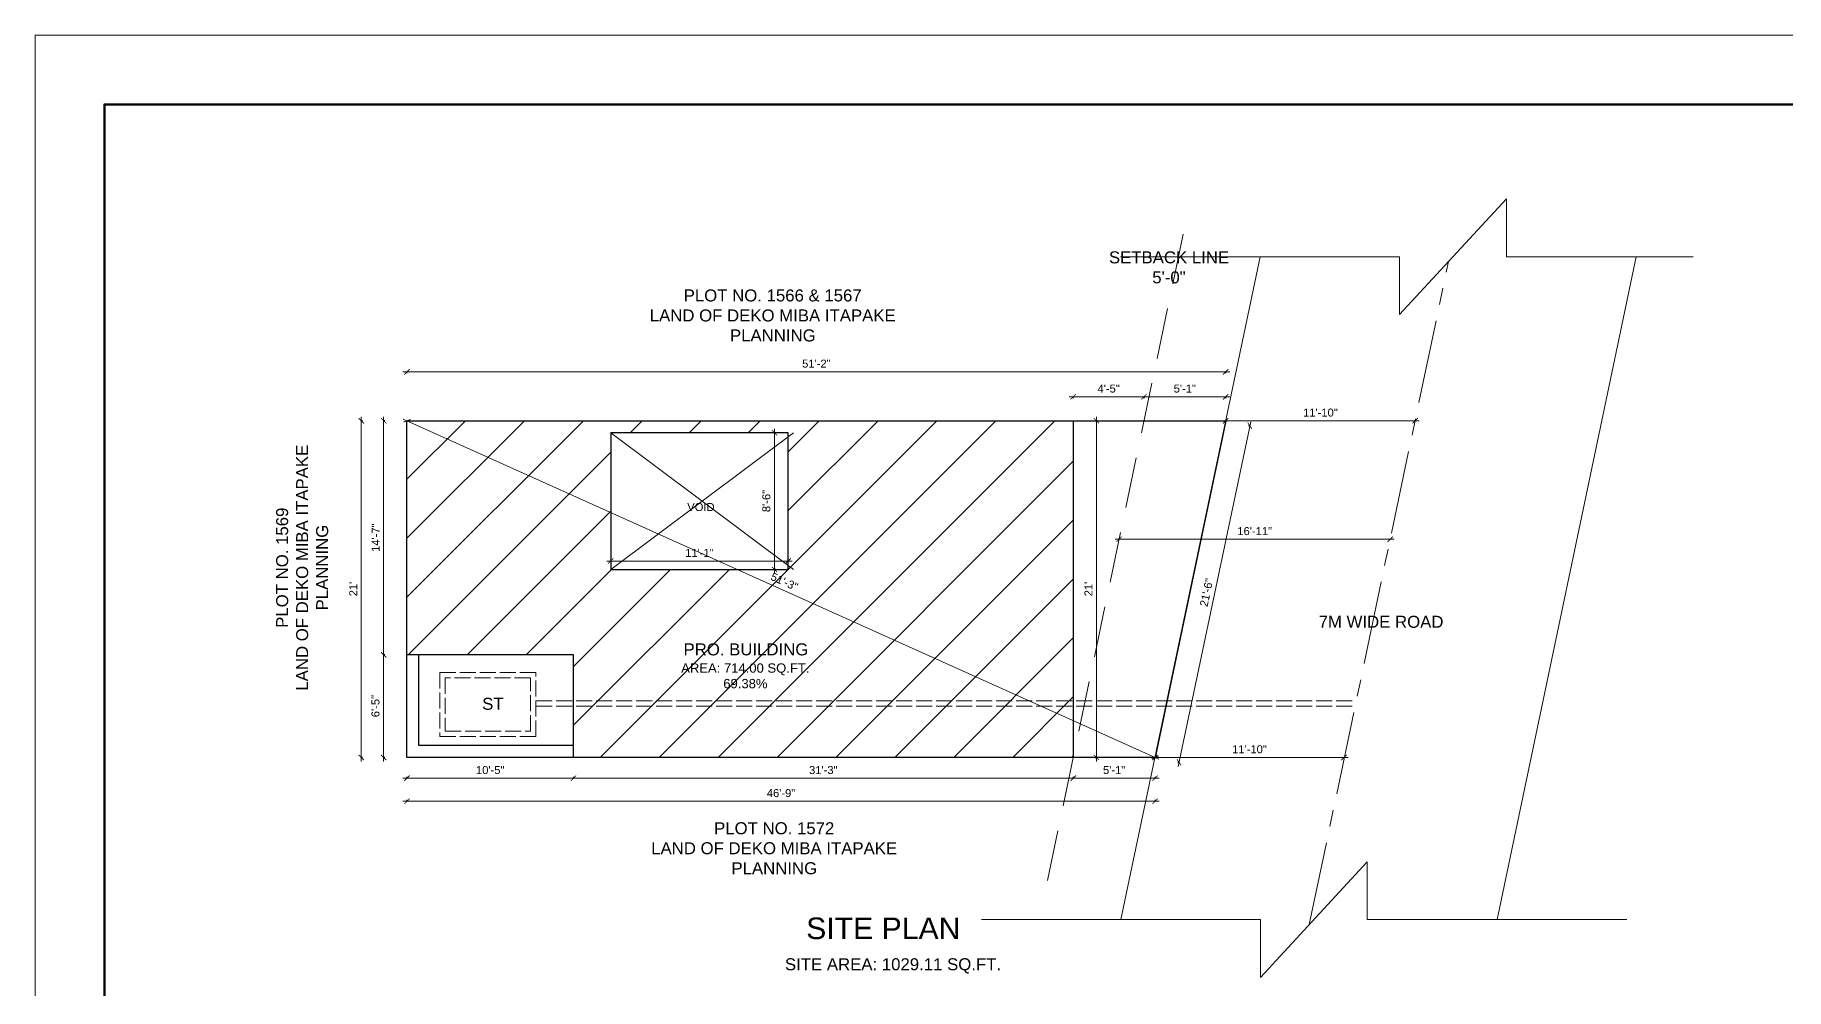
# Model space of a CAD drawing. Header units: inches. Extents: x -12071822 to 12321209, y -1222525 to 1319227.
# Drawn here: x 115797 to 117110, y 37628 to 38344 of the extents above; entities that cross this region are included whole.
import ezdxf

# ---------------------------------------------------------------- set-up
doc = ezdxf.new("R2010")
doc.units = ezdxf.units.IN
doc.header["$MEASUREMENT"] = 0
doc.header["$PDMODE"] = 35
for name, pattern in [('ACAD_ISO02W100', [15, 12, -3]), ('CENTER', [2, 1.25, -0.25, 0.25, -0.25]), ('CONTINU', [0]), ('DASHED', [19.05, 12.7, -6.35])]:
    doc.linetypes.add(name, pattern=pattern)
for name, color, linetype, lineweight in [('BORDER', 7, 'Continuous', 60), ('Break Line', 125, 'CONTINU', 15), ('Centre Line', 7, 'CENTER', 18), ('Dimension', 130, 'Continuous', 9), ('Hatch', 9, 'Continuous', 9), ('Hidden', 254, 'ACAD_ISO02W100', 15), ('rOAD', 40, 'Continuous', 18), ('Setback Line', 2, 'DASHED', 13), ('SITE BOUNDARY', 1, 'Continuous', 30), ('TEXT', 255, 'Continuous', 35), ('Window', 3, 'Continuous', 0), ('Windows', 151, 'Continuous', 15)]:
    doc.layers.add(name, color=color, linetype=linetype, lineweight=lineweight)
doc.styles.get("Standard").update_dxf_attribs({"font": 'arial.ttf'})
doc.dimstyles.get("Standard").update_dxf_attribs({"dimtxt": 6, "dimasz": 4, "dimexe": 0, "dimexo": 6, "dimgap": 3, "dimtad": 1, "dimdec": 0, "dimzin": 0, "dimdsep": 46, "dimlunit": 4, "dimtxsty": 'Standard', "dimblk": 'ARCHTICK', "dimcen": 0.09, "dimdle": 3, "dimclrd": 256, "dimadec": 0, "dimazin": 0, "dimtfac": 1, "dimtdec": 0, "dimtofl": 0, "dimtmove": 0, "dimatfit": 3, "dimfxl": 1, "dimfxlon": 1, "dimtolj": 1, "dimtzin": 0, "dimlwd": -1, "dimarcsym": 0})

# ---------------------------------------------------------------- blocks, each defined once
blk = doc.blocks.new('_ArchTick')
at = {"color": 0, "linetype": 'ByBlock', "const_width": 0.15}
blk.add_lwpolyline([(-0.5, -0.5), (0.5, 0.5)], dxfattribs=at)
blk = doc.blocks.new('*D1546')
at = {"layer": 'Defpoints', "color": 0, "transparency": 16777216}
for p in [(116690, 38072.3), (116628.7, 38054.3), (116690, 38054.3)]:
    blk.add_point(p, dxfattribs=at)
at = {"layer": 'Dimension', "transparency": 16777216}
blk.add_line((116625.7, 38072.3), (116693, 38072.3), dxfattribs=at)
at = {"layer": 'Dimension', "color": 0, "lineweight": -2, "transparency": 16777216}
for p, q in [((116628.7, 38071.3), (116628.7, 38072.3)), ((116690, 38071.3), (116690, 38072.3))]:
    blk.add_line(p, q, dxfattribs=at)
at = {"layer": 'Dimension', "transparency": 16777216, "xscale": 4, "yscale": 4, "zscale": 4, "rotation": 180}
blk.add_blockref('_ArchTick', (116628.7, 38072.3), dxfattribs=at)
at = {"layer": 'Dimension', "transparency": 16777216, "xscale": 4, "yscale": 4, "zscale": 4}
blk.add_blockref('_ArchTick', (116690, 38072.3), dxfattribs=at)
at = {"layer": 'Dimension', "color": 0, "lineweight": -2, "transparency": 16777216, "insert": (116659.3, 38078.4), "char_height": 6, "attachment_point": 5}
blk.add_mtext('\\A1;5\'-1"', dxfattribs=at)
blk = doc.blocks.new('*D1547')
at = {"layer": 'Defpoints', "color": 0, "transparency": 16777216}
for p in [(116575.7, 37801.8), (116637, 37801.8), (116575.7, 37786.2)]:
    blk.add_point(p, dxfattribs=at)
at = {"layer": 'Dimension', "transparency": 16777216}
blk.add_line((116640, 37786.2), (116572.7, 37786.2), dxfattribs=at)
at = {"layer": 'Dimension', "color": 0, "lineweight": -2, "transparency": 16777216}
for p, q in [((116575.7, 37787.2), (116575.7, 37786.2)), ((116637, 37787.2), (116637, 37786.2))]:
    blk.add_line(p, q, dxfattribs=at)
at = {"layer": 'Dimension', "transparency": 16777216, "xscale": 4, "yscale": 4, "zscale": 4, "rotation": 180}
blk.add_blockref('_ArchTick', (116575.7, 37786.2), dxfattribs=at)
at = {"layer": 'Dimension', "transparency": 16777216, "xscale": 4, "yscale": 4, "zscale": 4}
blk.add_blockref('_ArchTick', (116637, 37786.2), dxfattribs=at)
at = {"layer": 'Dimension', "color": 0, "lineweight": -2, "transparency": 16777216, "insert": (116606.3, 37792.3), "char_height": 6, "attachment_point": 5}
blk.add_mtext('\\A1;5\'-1"', dxfattribs=at)
blk = doc.blocks.new('*D1548')
at = {"layer": 'Defpoints', "color": 0, "transparency": 16777216}
for p in [(116200.8, 37801.8), (116575.7, 37801.8), (116200.8, 37786.2)]:
    blk.add_point(p, dxfattribs=at)
at = {"layer": 'Dimension', "transparency": 16777216}
blk.add_line((116578.7, 37786.2), (116197.8, 37786.2), dxfattribs=at)
at = {"layer": 'Dimension', "color": 0, "lineweight": -2, "transparency": 16777216}
for p, q in [((116200.8, 37787.2), (116200.8, 37786.2)), ((116575.7, 37787.2), (116575.7, 37786.2))]:
    blk.add_line(p, q, dxfattribs=at)
at = {"layer": 'Dimension', "transparency": 16777216, "xscale": 4, "yscale": 4, "zscale": 4, "rotation": 180}
blk.add_blockref('_ArchTick', (116200.8, 37786.2), dxfattribs=at)
at = {"layer": 'Dimension', "transparency": 16777216, "xscale": 4, "yscale": 4, "zscale": 4}
blk.add_blockref('_ArchTick', (116575.7, 37786.2), dxfattribs=at)
at = {"layer": 'Dimension', "color": 0, "lineweight": -2, "transparency": 16777216, "insert": (116388.2, 37792.3), "char_height": 6, "attachment_point": 5}
blk.add_mtext('\\A1;31\'-3"', dxfattribs=at)
blk = doc.blocks.new('*D1549')
at = {"layer": 'Defpoints', "color": 0, "transparency": 16777216}
for p in [(116076, 37801.8), (116200.8, 37801.8), (116076, 37786.2)]:
    blk.add_point(p, dxfattribs=at)
at = {"layer": 'Windows', "transparency": 16777216}
blk.add_line((116203.8, 37786.2), (116073, 37786.2), dxfattribs=at)
at = {"layer": 'Windows', "color": 0, "lineweight": -2, "transparency": 16777216}
for p, q in [((116076, 37787.2), (116076, 37786.2)), ((116200.8, 37787.2), (116200.8, 37786.2))]:
    blk.add_line(p, q, dxfattribs=at)
at = {"layer": 'Windows', "transparency": 16777216, "xscale": 4, "yscale": 4, "zscale": 4, "rotation": 180}
blk.add_blockref('_ArchTick', (116076, 37786.2), dxfattribs=at)
at = {"layer": 'Windows', "transparency": 16777216, "xscale": 4, "yscale": 4, "zscale": 4}
blk.add_blockref('_ArchTick', (116200.8, 37786.2), dxfattribs=at)
at = {"layer": 'Windows', "color": 0, "lineweight": -2, "transparency": 16777216, "insert": (116138.4, 37792.3), "char_height": 6, "attachment_point": 5}
blk.add_mtext('\\A1;10\'-5"', dxfattribs=at)
blk = doc.blocks.new('*D1550')
at = {"layer": 'Defpoints', "color": 0, "transparency": 16777216}
for p in [(116076, 38054.3), (116076, 38054.3), (116637, 37801.8)]:
    blk.add_point(p, dxfattribs=at)
at = {"layer": 'Dimension', "transparency": 16777216}
blk.add_line((116639.7, 37800.6), (116073.2, 38055.6), dxfattribs=at)
at = {"layer": 'Dimension', "transparency": 16777216, "xscale": 4, "yscale": 4, "zscale": 4}
for p, rotation in [((116076, 38054.3), 155.7682148138316), ((116637, 37801.8), 335.7682148138316)]:
    blk.add_blockref('_ArchTick', p, dxfattribs=dict(at, rotation=rotation))
at = {"layer": 'Dimension', "color": 0, "lineweight": -2, "transparency": 16777216, "insert": (116359, 37933.6), "char_height": 6, "attachment_point": 5, "rotation": 335.7682}
blk.add_mtext('\\A1;51\'-3"', dxfattribs=at)
blk = doc.blocks.new('*D1551')
at = {"layer": 'Defpoints', "color": 0, "transparency": 16777216}
for p in [(116076, 38054.3), (116058.5, 37878.8), (116076, 37878.8)]:
    blk.add_point(p, dxfattribs=at)
at = {"layer": 'Dimension', "transparency": 16777216}
blk.add_line((116058.5, 38057.3), (116058.5, 37875.8), dxfattribs=at)
at = {"layer": 'Dimension', "color": 0, "lineweight": -2, "transparency": 16777216}
for p, q in [((116059.5, 38054.3), (116058.5, 38054.3)), ((116059.5, 37878.8), (116058.5, 37878.8))]:
    blk.add_line(p, q, dxfattribs=at)
at = {"layer": 'Dimension', "transparency": 16777216, "xscale": 4, "yscale": 4, "zscale": 4}
for p, rotation in [((116058.5, 38054.3), 90), ((116058.5, 37878.8), 270)]:
    blk.add_blockref('_ArchTick', p, dxfattribs=dict(at, rotation=rotation))
at = {"layer": 'Dimension', "color": 0, "lineweight": -2, "transparency": 16777216, "insert": (116052.5, 37966.6), "char_height": 6, "attachment_point": 5, "rotation": 90}
blk.add_mtext('\\A1;14\'-7"', dxfattribs=at)
blk = doc.blocks.new('*D1552')
at = {"layer": 'Defpoints', "color": 0, "transparency": 16777216}
for p in [(116690, 38054.3), (116637, 37801.8), (116655, 37798.1)]:
    blk.add_point(p, dxfattribs=at)
at = {"layer": 'Dimension', "transparency": 16777216}
blk.add_line((116708.7, 38053.5), (116654.4, 37795.1), dxfattribs=at)
at = {"layer": 'Dimension', "color": 0, "lineweight": -2, "transparency": 16777216}
for p, q in [((116707.1, 38050.8), (116708, 38050.6)), ((116654.1, 37798.3), (116655, 37798.1))]:
    blk.add_line(p, q, dxfattribs=at)
at = {"layer": 'Dimension', "transparency": 16777216, "xscale": 4, "yscale": 4, "zscale": 4}
for p, rotation in [((116708, 38050.6), 78.14558705719465), ((116655, 37798.1), 258.1455870571946)]:
    blk.add_blockref('_ArchTick', p, dxfattribs=dict(at, rotation=rotation))
at = {"layer": 'Dimension', "color": 0, "lineweight": -2, "transparency": 16777216, "insert": (116675.6, 37925.5), "char_height": 6, "attachment_point": 5, "rotation": 78.1456}
blk.add_mtext('\\A1;21\'-6"', dxfattribs=at)
blk = doc.blocks.new('*D1553')
at = {"layer": 'Defpoints', "color": 0, "transparency": 16777216}
for p in [(116690, 38091), (116076, 38054.3), (116690, 38054.3)]:
    blk.add_point(p, dxfattribs=at)
at = {"layer": 'Dimension', "transparency": 16777216}
blk.add_line((116073, 38091), (116693, 38091), dxfattribs=at)
at = {"layer": 'Dimension', "color": 0, "lineweight": -2, "transparency": 16777216}
for p, q in [((116076, 38090), (116076, 38091)), ((116690, 38090), (116690, 38091))]:
    blk.add_line(p, q, dxfattribs=at)
at = {"layer": 'Dimension', "transparency": 16777216, "xscale": 4, "yscale": 4, "zscale": 4, "rotation": 180}
blk.add_blockref('_ArchTick', (116076, 38091), dxfattribs=at)
at = {"layer": 'Dimension', "transparency": 16777216, "xscale": 4, "yscale": 4, "zscale": 4}
blk.add_blockref('_ArchTick', (116690, 38091), dxfattribs=at)
at = {"layer": 'Dimension', "color": 0, "lineweight": -2, "transparency": 16777216, "insert": (116383, 38097.1), "char_height": 6, "attachment_point": 5}
blk.add_mtext('\\A1;51\'-2"', dxfattribs=at)
blk = doc.blocks.new('*D1554')
at = {"layer": 'Defpoints', "color": 0, "transparency": 16777216}
for p in [(116076, 37801.8), (116637, 37801.8), (116637, 37768.9)]:
    blk.add_point(p, dxfattribs=at)
at = {"layer": 'Dimension', "transparency": 16777216}
blk.add_line((116073, 37768.9), (116640, 37768.9), dxfattribs=at)
at = {"layer": 'Dimension', "color": 0, "lineweight": -2, "transparency": 16777216}
for p, q in [((116076, 37769.9), (116076, 37768.9)), ((116637, 37769.9), (116637, 37768.9))]:
    blk.add_line(p, q, dxfattribs=at)
at = {"layer": 'Dimension', "transparency": 16777216, "xscale": 4, "yscale": 4, "zscale": 4, "rotation": 180}
blk.add_blockref('_ArchTick', (116076, 37768.9), dxfattribs=at)
at = {"layer": 'Dimension', "transparency": 16777216, "xscale": 4, "yscale": 4, "zscale": 4}
blk.add_blockref('_ArchTick', (116637, 37768.9), dxfattribs=at)
at = {"layer": 'Dimension', "color": 0, "lineweight": -2, "transparency": 16777216, "insert": (116356.5, 37775), "char_height": 6, "attachment_point": 5}
blk.add_mtext('\\A1;46\'-9"', dxfattribs=at)
blk = doc.blocks.new('*D1618')
at = {"layer": 'Defpoints', "color": 0, "transparency": 16777216}
for p in [(116610, 37965.4), (116610, 37965.4), (116813.3, 37965.4)]:
    blk.add_point(p, dxfattribs=at)
at = {"layer": 'Dimension', "transparency": 16777216}
blk.add_line((116816.3, 37965.4), (116607, 37965.4), dxfattribs=at)
at = {"layer": 'Dimension', "transparency": 16777216, "xscale": 4, "yscale": 4, "zscale": 4, "rotation": 180}
blk.add_blockref('_ArchTick', (116610, 37965.4), dxfattribs=at)
at = {"layer": 'Dimension', "transparency": 16777216, "xscale": 4, "yscale": 4, "zscale": 4}
blk.add_blockref('_ArchTick', (116813.3, 37965.4), dxfattribs=at)
at = {"layer": 'Dimension', "color": 0, "lineweight": -2, "transparency": 16777216, "insert": (116711.7, 37971.5), "char_height": 6, "attachment_point": 5}
blk.add_mtext('\\A1;16\'-11"', dxfattribs=at)
blk = doc.blocks.new('*D1555')
at = {"layer": 'Defpoints', "color": 0, "transparency": 16777216}
for p in [(116575.7, 38072.3), (116575.7, 38054.3), (116628.7, 38054.3)]:
    blk.add_point(p, dxfattribs=at)
at = {"layer": 'Dimension', "transparency": 16777216}
blk.add_line((116631.7, 38072.3), (116572.7, 38072.3), dxfattribs=at)
at = {"layer": 'Dimension', "color": 0, "lineweight": -2, "transparency": 16777216}
for p, q in [((116575.7, 38071.3), (116575.7, 38072.3)), ((116628.7, 38071.3), (116628.7, 38072.3))]:
    blk.add_line(p, q, dxfattribs=at)
at = {"layer": 'Dimension', "transparency": 16777216, "xscale": 4, "yscale": 4, "zscale": 4, "rotation": 180}
blk.add_blockref('_ArchTick', (116575.7, 38072.3), dxfattribs=at)
at = {"layer": 'Dimension', "transparency": 16777216, "xscale": 4, "yscale": 4, "zscale": 4}
blk.add_blockref('_ArchTick', (116628.7, 38072.3), dxfattribs=at)
at = {"layer": 'Dimension', "color": 0, "lineweight": -2, "transparency": 16777216, "insert": (116602.2, 38078.4), "char_height": 6, "attachment_point": 5}
blk.add_mtext('\\A1;4\'-5"', dxfattribs=at)
blk = doc.blocks.new('*D1619')
at = {"layer": 'Defpoints', "color": 0, "transparency": 16777216}
for p in [(116637, 37801.8), (116778.7, 37801.8), (116778.7, 37800.4)]:
    blk.add_point(p, dxfattribs=at)
at = {"layer": 'Dimension', "transparency": 16777216}
blk.add_line((116634, 37801.8), (116781.7, 37801.8), dxfattribs=at)
at = {"layer": 'Dimension', "transparency": 16777216, "xscale": 4, "yscale": 4, "zscale": 4, "rotation": 180}
blk.add_blockref('_ArchTick', (116637, 37801.8), dxfattribs=at)
at = {"layer": 'Dimension', "transparency": 16777216, "xscale": 4, "yscale": 4, "zscale": 4}
blk.add_blockref('_ArchTick', (116778.7, 37801.8), dxfattribs=at)
at = {"layer": 'Dimension', "color": 0, "lineweight": -2, "transparency": 16777216, "insert": (116707.8, 37807.9), "char_height": 6, "attachment_point": 5}
blk.add_mtext('\\A1;11\'-10"', dxfattribs=at)
blk = doc.blocks.new('*D1556')
at = {"layer": 'Defpoints', "color": 0, "transparency": 16777216}
for p in [(116690, 38054.3), (116832, 38054.3), (116832, 38054.3)]:
    blk.add_point(p, dxfattribs=at)
at = {"layer": 'Dimension', "transparency": 16777216}
blk.add_line((116687, 38054.3), (116835, 38054.3), dxfattribs=at)
at = {"layer": 'Dimension', "transparency": 16777216, "xscale": 4, "yscale": 4, "zscale": 4, "rotation": 180}
blk.add_blockref('_ArchTick', (116690, 38054.3), dxfattribs=at)
at = {"layer": 'Dimension', "transparency": 16777216, "xscale": 4, "yscale": 4, "zscale": 4}
blk.add_blockref('_ArchTick', (116832, 38054.3), dxfattribs=at)
at = {"layer": 'Dimension', "color": 0, "lineweight": -2, "transparency": 16777216, "insert": (116761, 38060.4), "char_height": 6, "attachment_point": 5}
blk.add_mtext('\\A1;11\'-10"', dxfattribs=at)
blk = doc.blocks.new('*D1768')
at = {"layer": 'Defpoints', "color": 0, "transparency": 16777216}
for p in [(116361.8, 37949.1), (116228.8, 37942.8), (116361.8, 37942.8)]:
    blk.add_point(p, dxfattribs=at)
at = {"layer": 'Dimension', "transparency": 16777216}
blk.add_line((116225.8, 37949.1), (116364.8, 37949.1), dxfattribs=at)
at = {"layer": 'Dimension', "color": 0, "lineweight": -2, "transparency": 16777216}
for p, q in [((116228.8, 37948.8), (116228.8, 37949.1)), ((116361.8, 37948.8), (116361.8, 37949.1))]:
    blk.add_line(p, q, dxfattribs=at)
at = {"layer": 'Dimension', "transparency": 16777216, "xscale": 4, "yscale": 4, "zscale": 4, "rotation": 180}
blk.add_blockref('_ArchTick', (116228.8, 37949.1), dxfattribs=at)
at = {"layer": 'Dimension', "transparency": 16777216, "xscale": 4, "yscale": 4, "zscale": 4}
blk.add_blockref('_ArchTick', (116361.8, 37949.1), dxfattribs=at)
at = {"layer": 'Dimension', "color": 0, "lineweight": -2, "transparency": 16777216, "insert": (116295.3, 37955.2), "char_height": 6, "attachment_point": 5}
blk.add_mtext('\\A1;11\'-1"', dxfattribs=at)
blk = doc.blocks.new('*D1769')
at = {"layer": 'Defpoints', "color": 0, "transparency": 16777216}
for p in [(116361.8, 38045.3), (116351.5, 37942.8), (116361.8, 37942.8)]:
    blk.add_point(p, dxfattribs=at)
at = {"layer": 'Dimension', "transparency": 16777216}
blk.add_line((116351.5, 38048.3), (116351.5, 37939.8), dxfattribs=at)
at = {"layer": 'Dimension', "color": 0, "lineweight": -2, "transparency": 16777216}
for p, q in [((116352.5, 38045.3), (116351.5, 38045.3)), ((116352.5, 37942.8), (116351.5, 37942.8))]:
    blk.add_line(p, q, dxfattribs=at)
at = {"layer": 'Dimension', "transparency": 16777216, "xscale": 4, "yscale": 4, "zscale": 4}
for p, rotation in [((116351.5, 38045.3), 90), ((116351.5, 37942.8), 270)]:
    blk.add_blockref('_ArchTick', p, dxfattribs=dict(at, rotation=rotation))
at = {"layer": 'Dimension', "color": 0, "lineweight": -2, "transparency": 16777216, "insert": (116345.5, 37994.1), "char_height": 6, "attachment_point": 5, "rotation": 90}
blk.add_mtext('\\A1;8\'-6"', dxfattribs=at)
blk = doc.blocks.new('*D1607')
at = {"layer": 'Defpoints', "color": 0, "transparency": 16777216}
for p in [(116076, 37878.8), (116058.5, 37801.8), (116076, 37801.8)]:
    blk.add_point(p, dxfattribs=at)
at = {"layer": 'Dimension', "transparency": 16777216}
blk.add_line((116058.5, 37881.8), (116058.5, 37798.8), dxfattribs=at)
at = {"layer": 'Dimension', "color": 0, "lineweight": -2, "transparency": 16777216}
for p, q in [((116059.5, 37878.8), (116058.5, 37878.8)), ((116059.5, 37801.8), (116058.5, 37801.8))]:
    blk.add_line(p, q, dxfattribs=at)
at = {"layer": 'Dimension', "transparency": 16777216, "xscale": 4, "yscale": 4, "zscale": 4}
for p, rotation in [((116058.5, 37878.8), 90), ((116058.5, 37801.8), 270)]:
    blk.add_blockref('_ArchTick', p, dxfattribs=dict(at, rotation=rotation))
at = {"layer": 'Dimension', "color": 0, "transparency": 16777216, "insert": (116052.4, 37840.3), "char_height": 6, "attachment_point": 5, "rotation": 90}
blk.add_mtext('\\A1;6\'-5"', dxfattribs=at)
blk = doc.blocks.new('*D1608')
at = {"layer": 'Defpoints', "color": 0, "transparency": 16777216}
for p in [(116076, 38054.3), (116041.7, 37801.8), (116076, 37801.8)]:
    blk.add_point(p, dxfattribs=at)
at = {"layer": 'Windows', "transparency": 16777216}
blk.add_line((116041.7, 38057.3), (116041.7, 37798.8), dxfattribs=at)
at = {"layer": 'Windows', "color": 0, "lineweight": -2, "transparency": 16777216}
for p, q in [((116042.7, 38054.3), (116041.7, 38054.3)), ((116042.7, 37801.8), (116041.7, 37801.8))]:
    blk.add_line(p, q, dxfattribs=at)
at = {"layer": 'Windows', "transparency": 16777216, "xscale": 4, "yscale": 4, "zscale": 4}
for p, rotation in [((116041.7, 38054.3), 90), ((116041.7, 37801.8), 270)]:
    blk.add_blockref('_ArchTick', p, dxfattribs=dict(at, rotation=rotation))
at = {"layer": 'Windows', "color": 0, "transparency": 16777216, "insert": (116035.7, 37928.1), "char_height": 6, "attachment_point": 5, "rotation": 90}
blk.add_mtext("\\A1;21'", dxfattribs=at)
blk = doc.blocks.new('*D1770')
at = {"layer": 'Defpoints', "color": 0, "transparency": 16777216}
for p in [(116575.7, 38054.3), (116575.7, 37801.8), (116593, 37801.8)]:
    blk.add_point(p, dxfattribs=at)
at = {"layer": 'Dimension', "color": 0, "lineweight": -2, "transparency": 16777216}
for p, q in [((116592, 38054.3), (116593, 38054.3)), ((116592, 37801.8), (116593, 37801.8))]:
    blk.add_line(p, q, dxfattribs=at)
at = {"layer": 'Dimension', "transparency": 16777216}
blk.add_line((116593, 38057.3), (116593, 37798.8), dxfattribs=at)
at = {"layer": 'Dimension', "transparency": 16777216, "xscale": 4, "yscale": 4, "zscale": 4}
for p, rotation in [((116593, 38054.3), 90), ((116593, 37801.8), 270)]:
    blk.add_blockref('_ArchTick', p, dxfattribs=dict(at, rotation=rotation))
at = {"layer": 'Dimension', "color": 0, "lineweight": -2, "transparency": 16777216, "insert": (116587, 37928.1), "char_height": 6, "attachment_point": 5, "rotation": 90}
blk.add_mtext("\\A1;21'", dxfattribs=at)

msp = doc.modelspace()

# ---------------------------------------------------------------- hatches: boundary and pattern name
at = {"layer": 'Hatch'}
h = msp.add_hatch(dxfattribs=at)
h.set_pattern_fill('ANSI31', color=256, scale=250)
h.set_pattern_definition([(45, (-7185.025, 0), (-22.097087, 22.097087), [])])
h.paths.add_polyline_path([(116575.65, 38054.35), (116575.65, 37801.85), (116200.78, 37801.85), (116200.78, 37878.85), (116075.96, 37878.85), (116075.96, 38054.35)])
h.paths.add_polyline_path([(116279.36, 37848.28), (116380.08, 37848.28), (116380.08, 37891.81), (116279.36, 37891.81)], flags=24)
h.paths.add_polyline_path([(116284.64, 37983.33), (116308.13, 37983.33), (116308.13, 37995.7), (116284.64, 37995.7)], flags=8)
h.paths.add_polyline_path([(116361.78, 38045.35), (116228.78, 38045.35), (116228.78, 37942.85), (116361.78, 37942.85)], flags=16)

# ---------------------------------------------------------------- linework, layer by layer
at = {"layer": 'BORDER'}
msp.add_lwpolyline([(118911.89, 38291.59), (118911.89, 36200.74), (115849.06, 36200.74), (115849.06, 38291.59)], close=True, dxfattribs=at)
at = {"layer": 'Break Line'}
for p, q in [((116820.4, 38134), (116900.46, 38220.7)), ((116900.46, 38177.35), (116900.46, 38220.7)), ((116820.4, 38177.35), (116611.17, 38177.35)), ((116820.4, 38177.35), (116820.4, 38134)), ((117040.49, 38177.35), (116900.46, 38177.35)), ((116716.04, 37636.82), (116796.1, 37723.52)), ((116796.1, 37680.17), (116796.1, 37723.52)), ((116716.04, 37680.17), (116506.81, 37680.17)), ((116716.04, 37680.17), (116716.04, 37636.82)), ((116990.78, 37680.17), (116796.1, 37680.17))]:
    msp.add_line(p, q, dxfattribs=at)
at = {"layer": 'Centre Line', "ltscale": 50}
msp.add_line((116752.68, 37676.51), (116857.04, 38173.68), dxfattribs=at)
at = {"layer": 'Hidden'}
for p, q in [((116172.9, 37844.23), (116787.89, 37844.23)), ((116172.9, 37840.23), (116787.05, 37840.23))]:
    msp.add_line(p, q, dxfattribs=at)
for points in [[(116172.54, 37817.38), (116172.54, 37865.38), (116100.54, 37865.38), (116100.54, 37817.38)], [(116168.54, 37821.38), (116168.54, 37861.38), (116104.54, 37861.38), (116104.54, 37821.38)]]:
    msp.add_lwpolyline(points, close=True, dxfattribs=at)
at = {"layer": 'rOAD'}
for p, q in [((116611.42, 37680.17), (116715.78, 38177.35)), ((116893.44, 37680.17), (116997.79, 38177.35))]:
    msp.add_line(p, q, dxfattribs=at)
at = {"layer": 'Setback Line', "ltscale": 3}
msp.add_line((116556.28, 37709.57), (116658.78, 38197.86), dxfattribs=at)
at = {"layer": 'SITE BOUNDARY'}
for p, q in [((116075.96, 37878.85), (116075.96, 38054.35)), ((116075.96, 38054.35), (116689.96, 38054.35)), ((116689.96, 38054.35), (116636.96, 37801.85)), ((116075.96, 37801.85), (116075.96, 37878.85)), ((116084.96, 37810.85), (116084.96, 37878.85)), ((116200.78, 37810.85), (116084.96, 37810.85)), ((116200.78, 37801.85), (116075.96, 37801.85)), ((116636.96, 37801.85), (116200.78, 37801.85))]:
    msp.add_line(p, q, dxfattribs=at)
for points in [[(116575.65, 38054.35), (116575.65, 37801.85), (116200.78, 37801.85), (116200.78, 37878.85), (116075.96, 37878.85), (116075.96, 38054.35)], [(116361.78, 38045.35), (116228.78, 38045.35), (116228.78, 37942.85), (116361.78, 37942.85)]]:
    msp.add_lwpolyline(points, close=True, dxfattribs=at)
at = {"layer": 'Window'}
msp.add_lwpolyline([(118963.89, 38343.59), (118963.89, 36148.74), (115797.06, 36148.74), (115797.06, 38343.59)], close=True, dxfattribs=at)
at = {"layer": 'Windows'}
for p, q in [((116365.78, 38045.35), (116228.78, 37942.85)), ((116228.78, 38045.35), (116365.78, 37942.85))]:
    msp.add_line(p, q, dxfattribs=at)

# ---------------------------------------------------------------- texts
at = {"layer": 'TEXT'}
for s, width, gutter_width, heights, insert, char_height, attachment_point in [('\\pi18.73171;SETBACK LINE\\P\\pi51.21705;5\'-0"', 126.3584, 1.5, [0], (116583.67, 38181.35), 9, 1), ('\\pi38.51127;PLOT NO. 1566 & 1567\\P\\pi13.06141;LAND OF DEKO MIBA ITAPAKE \\P\\pi73.22512;PLANNING', 208.9714, 1.5, [52.56], (116245, 38152.78), 9, 1), ('\\pi32.11468;VOID', 84.2389, 1, [0], (116254.06, 37986.51), 6, 7), ('7M WIDE ROAD', 126.3584, 1.5, [0], (116759.67, 37908.03), 9, 1), ('\\pi101.09982;PRO. BUILDING\\P\\pi99.3548;{\\H0.77778x;AREA: 714.00 SQ.FT.\\P\\pi130.93129;69.38%}', 294.0598, 2.7, [45.45], (116182.27, 37887.34), 9, 1), ('ST', 23.0959, 1.5, [12.05], (116132.37, 37846.52), 9, 1), ('\\pi60.22853;PLOT NO. 1572\\P\\pi13.06141;LAND OF DEKO MIBA ITAPAKE \\P\\pi73.22512;PLANNING', 208.9714, 1.5, [52.56], (116246.08, 37753.19), 9, 1), ('\\pi90.61169;SITE PLAN', 294.0598, 2.7, [45.45], (116284.74, 37681.74), 16.2, 1), ('\\pi184.4243;SITE AREA: 1029.11 SQ.FT.', 529.3077, 4.86, [81.82], (116175.02, 37651.18), 9, 1)]:
    msp.add_mtext_dynamic_manual_height_columns(s, width=width, gutter_width=gutter_width, heights=heights, dxfattribs=dict(at, insert=insert, char_height=char_height, attachment_point=attachment_point))
at = {"layer": 'TEXT', "insert": (115977.87, 37838.82), "char_height": 9, "attachment_point": 1, "rotation": 90}
msp.add_mtext_dynamic_manual_height_columns('\\pi60.17328;PLOT NO. 1569\\P\\pi13.06141;LAND OF DEKO MIBA ITAPAKE \\P\\pi73.22512;PLANNING', width=208.9714, gutter_width=1.5, heights=[52.56], dxfattribs=at)

# ---------------------------------------------------------------- dimensions: what is measured, and where the dimension line sits
at = {"layer": 'Dimension', "lineweight": -2}
for base, p1, p2, picture, middle in [((116689.96, 38091.03), (116075.96, 38054.35), (116689.96, 38054.35), '*D1553', (116382.96, 38097.09)), ((116575.65, 38072.34), (116628.65, 38054.35), (116575.65, 38054.35), '*D1555', (116602.15, 38078.39)), ((116689.96, 38072.34), (116628.65, 38054.35), (116689.96, 38054.35), '*D1546', (116659.31, 38078.4)), ((116831.99, 38054.35), (116689.96, 38054.35), (116831.99, 38054.35), '*D1556', (116760.98, 38060.41)), ((116609.98, 37965.39), (116813.32, 37965.4), (116609.98, 37965.39), '*D1618', (116711.65, 37971.45)), ((116361.78, 37949.15), (116228.78, 37942.85), (116361.78, 37942.85), '*D1768', (116295.28, 37955.16)), ((116778.69, 37801.85), (116636.96, 37801.85), (116778.69, 37800.41), '*D1619', (116707.83, 37807.91)), ((116636.96, 37768.9), (116075.96, 37801.85), (116636.96, 37801.85), '*D1554', (116356.46, 37774.97)), ((116200.78, 37786.2), (116575.65, 37801.85), (116200.78, 37801.85), '*D1548', (116388.22, 37792.27)), ((116575.65, 37786.2), (116636.96, 37801.85), (116575.65, 37801.85), '*D1547', (116606.31, 37792.26))]:
    dim = msp.add_linear_dim(base=base, p1=p1, p2=p2, dimstyle='Standard', override={"dimtmove": 1}, dxfattribs=at)
    dim.commit()
    dim.dimension.update_dxf_attribs({"geometry": picture, "text_midpoint": middle})
for base, p1, p2, picture, middle in [((116058.4954, 37878.8492), (116075.9625, 38054.3468), (116075.9625, 37878.8492), '*D1551', (116052.4832, 37966.598)), ((116592.9662, 37801.8492), (116575.655, 38054.3468), (116575.655, 37801.8492), '*D1770', (116586.9539, 37928.098)), ((116351.5443, 37942.8492), (116361.7798, 38045.3468), (116361.7798, 37942.8492), '*D1769', (116345.4809, 37994.098))]:
    dim = msp.add_linear_dim(base=base, p1=p1, p2=p2, angle=90, dimstyle='Standard', override={"dimtmove": 1}, dxfattribs=at)
    dim.commit()
    dim.dimension.update_dxf_attribs({"geometry": picture, "text_midpoint": middle})
for p1, p2, distance, picture, middle in [((116636.96, 37801.85), (116075.96, 38054.35), 0, '*D1550', (116358.95, 37933.63)), ((116689.96, 38054.35), (116636.96, 37801.85), 18.48, '*D1552', (116675.61, 37925.55))]:
    dim = msp.add_aligned_dim(p1=p1, p2=p2, distance=distance, dimstyle='Standard', override={"dimtmove": 1}, dxfattribs=at)
    dim.commit()
    dim.dimension.update_dxf_attribs({"geometry": picture, "text_midpoint": middle})
at = {"layer": 'Dimension'}
dim = msp.add_linear_dim(base=(116058.5, 37801.85), p1=(116075.96, 37878.85), p2=(116075.96, 37801.85), angle=90, dimstyle='Standard', override={"dimtmove": 1}, dxfattribs=at)
dim.commit()
dim.dimension.update_dxf_attribs({"geometry": '*D1607', "text_midpoint": (116052.43, 37840.35)})
at = {"layer": 'Windows'}
dim = msp.add_linear_dim(base=(116041.6855, 37801.8492), p1=(116075.9625, 38054.3468), p2=(116075.9625, 37801.8492), angle=90, dimstyle='Standard', dxfattribs=at)
dim.commit()
dim.dimension.update_dxf_attribs({"geometry": '*D1608', "text_midpoint": (116035.6732, 37928.098)})
at = {"layer": 'Windows', "lineweight": -2}
dim = msp.add_linear_dim(base=(116075.96, 37786.2), p1=(116200.78, 37801.85), p2=(116075.96, 37801.85), dimstyle='Standard', override={"dimtmove": 1}, dxfattribs=at)
dim.commit()
dim.dimension.update_dxf_attribs({"geometry": '*D1549', "text_midpoint": (116138.37, 37792.26)})

doc.saveas('drawing.dxf')
